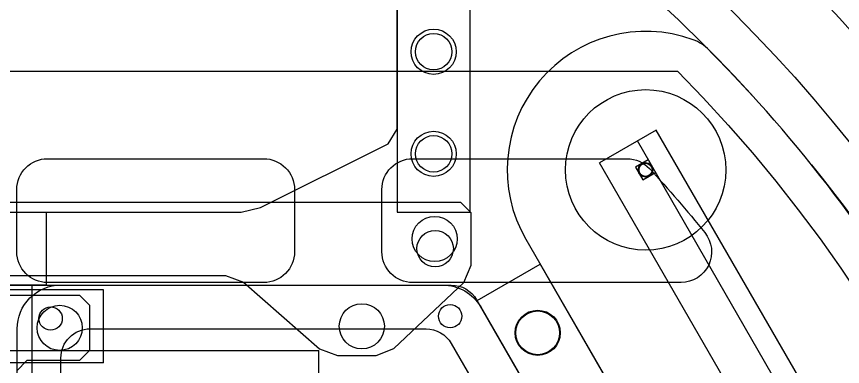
# Model space of a CAD drawing. Header units: inches. Extents: x 0 to 240, y 0 to 240.
# Drawn here: x 145 to 201.6, y 170.1 to 194.1 of the extents above; entities that cross this region are included whole.
import ezdxf

# ---------------------------------------------------------------- set-up
doc = ezdxf.new("R2010")
doc.units = ezdxf.units.IN
doc.header["$MEASUREMENT"] = 0
doc.linetypes.add('ACAD_ISO04W100', pattern=[30, 24, -3, 0, -3])
for name, color, linetype in [('Circuit', 30, 'Continuous'), ('frame1', 7, 'Continuous'), ('frame2', 7, 'Continuous'), ('frame3', 7, 'Continuous'), ('frame4', 7, 'Continuous'), ('Parts', 3, 'Continuous'), ('SidewWheel', 4, 'Continuous'), ('TopMarker', 7, 'Continuous'), ('Wheel', 7, 'Continuous')]:
    doc.layers.add(name, color=color, linetype=linetype)

msp = doc.modelspace()

# ---------------------------------------------------------------- linework, layer by layer
at = {"color": 1, "linetype": 'ACAD_ISO04W100'}
for radius in [110, 102]:
    msp.add_circle((120, 120), radius, dxfattribs=at)
at = {"layer": 'Circuit'}
for p in [(140.297, 171.173), (165.694, 140.67)]:
    msp.add_line(p, (165.697, 171.17), dxfattribs=at)
at = {"layer": 'frame1'}
for points in [[(192.816, 195.649, -2.480883), (47.184, 195.649), (68.223, 195.649), (68.923, 194.949), (68.923, 186.349), (69.549, 185.336), (78.297, 180.962), (79.623, 180.649), (160.377, 180.649), (161.703, 180.962), (170.451, 185.336), (171.077, 186.349), (171.077, 194.949), (171.777, 195.649)], [(191.376, 192.475, 0.700345), (179.896, 178.799), (200.87, 142.472, 0.700345), (218.453, 145.576, 0.110675), (218.393, 146.886, 0.129138), (192.481, 191.767, 0.110675)], [(176.808, 174.149), (183.303, 162.899, -0.414214), (182.205, 158.801), (149.5, 139.919, -0.57735), (145, 142.517), (145, 172.649, -0.414214), (148, 175.649), (174.21, 175.649, -0.267949)], [(174.787, 171.649), (179.705, 163.131, -0.414214), (178.973, 160.399), (151, 144.249, -0.57735), (148, 145.981), (148, 170.649, -0.414214), (150, 172.649), (173.055, 172.649, -0.267949)]]:
    msp.add_lwpolyline(points, format="xyb", close=True, dxfattribs=at)
for centre, radius in [((173.577, 191.649), 1.55), ((173.577, 184.649), 1.55), ((147.293, 173.356), 0.8), ((174.71, 173.515), 0.8), ((180.718, 172.376), 1.55)]:
    msp.add_circle(centre, radius, dxfattribs=at)
at = {"layer": 'frame2'}
for points in [[(192.816, 195.649, -2.480883), (47.184, 195.649), (68.223, 195.649), (68.923, 194.949), (68.923, 186.349), (69.549, 185.336), (78.297, 180.962), (79.623, 180.649), (160.377, 180.649), (161.703, 180.962), (170.451, 185.336), (171.077, 186.349), (171.077, 194.949), (171.777, 195.649)], [(191.376, 192.475, 0.700345), (179.896, 178.799), (200.87, 142.472, 0.700345), (218.453, 145.576, 0.110675), (218.393, 146.886, 0.129138), (192.481, 191.767, 0.110675)], [(141.5, 175.649), (174.787, 175.649, -0.267949), (176.519, 174.649), (183.803, 162.033, -0.414214), (183.071, 159.301), (142.5, 135.877, -0.57735), (139.5, 137.609), (139.5, 173.649, -0.414214)]]:
    msp.add_lwpolyline(points, format="xyb", close=True, dxfattribs=at)
for centre, radius in [((173.577, 191.649), 1.55), ((173.577, 184.649), 1.55), ((173.68, 178.149), 1.25), ((180.718, 172.376), 1.55)]:
    msp.add_circle(centre, radius, dxfattribs=at)
at = {"layer": 'frame3'}
msp.add_lwpolyline([(159.296, 176.313), (160.522, 175.852), (165.749, 171.274), (166.975, 170.813), (169.638, 170.813), (170.847, 171.294), (175.641, 175.832), (176.149, 177.013), (176.149, 180.613), (175.449, 181.313), (64.541, 181.313), (63.841, 180.613), (63.841, 177.013), (64.35, 175.832), (69.144, 171.294), (70.352, 170.813), (73.015, 170.813), (74.242, 171.274), (79.468, 175.852), (80.695, 176.313)], close=True, dxfattribs=at)
for centre in [(173.649, 178.813), (168.649, 172.825)]:
    msp.add_circle(centre, 1.55, dxfattribs=at)
at = {"layer": 'frame4'}
for points in [[(49.628, 190.313), (190.311, 190.313, -2.397779)], [(161.931, 175.825), (147.07, 175.825, -0.414214), (144.97, 177.925), (144.97, 182.213, -0.414214), (147.07, 184.313), (161.931, 184.313, -0.414214), (164.031, 182.213), (164.031, 177.925, -0.414214)], [(170.031, 177.925), (170.031, 182.213, -0.414214), (172.131, 184.313), (186.848, 184.313, -0.209682), (188.393, 183.635, -0.015592), (192.185, 179.249, -0.631304), (190.555, 175.825), (172.131, 175.825, -0.414214)]]:
    msp.add_lwpolyline(points, format="xyb", close=True, dxfattribs=at)
for centre in [(147.92, 172.717), (168.649, 172.825)]:
    msp.add_circle(centre, 1.55, dxfattribs=at)
at = {"layer": 'Parts'}
for p, q in [((171.077, 195.649), (171.077, 180.649)), ((176.077, 180.649), (176.077, 195.649)), ((171.077, 180.649), (176.077, 180.649)), ((176.553, 174.59), (180.883, 177.09)), ((180.883, 177.09), (199.883, 144.181)), ((150.92, 175.313), (89.42, 175.313)), ((150.92, 170.313), (150.92, 175.313)), ((195.553, 141.681), (176.553, 174.59)), ((150.92, 170.313), (89.42, 170.313))]:
    msp.add_line(p, q, dxfattribs=at)
msp.add_lwpolyline([(93, 180.649), (147, 180.649), (147, 175.649), (93, 175.649)], close=True, dxfattribs=at)
msp.add_lwpolyline([(146, 175.649), (146, 155.649), (140, 155.649), (140, 175.649)], dxfattribs=at)
for centre, radius in [((173.577, 191.649), 1.25), ((173.577, 184.649), 1.25), ((147.92, 172.717), 1.55), ((180.718, 172.376), 1.5)]:
    msp.add_circle(centre, radius, dxfattribs=at)
at = {"layer": 'SidewWheel'}
for radius in [5.5, 0.5]:
    msp.add_circle((188.123, 183.549), radius, dxfattribs=at)
at = {"layer": 'TopMarker'}
msp.add_lwpolyline([(122.306, 123.079, -0.688952), (117.634, 123.079, -0.387064), (94.97, 147.969), (94.97, 169.769), (94.27, 170.469), (90.67, 170.469), (89.97, 171.169), (89.97, 174.269), (90.67, 174.969), (94.97, 174.969), (144.97, 174.969), (149.27, 174.969), (149.97, 174.269), (149.97, 171.169), (149.27, 170.469), (145.67, 170.469), (144.97, 169.769), (144.97, 147.969, -0.387064)], format="xyb", close=True, dxfattribs=at)
at = {"layer": 'Wheel'}
for p, q in [((188.855, 186.281), (184.958, 184.031)), ((211.829, 146.49), (188.855, 186.281)), ((210.53, 145.74), (187.556, 185.531)), ((188.306, 184.232), (187.44, 183.732)), ((207.932, 144.24), (184.958, 184.031)), ((187.44, 183.732), (187.94, 182.866)), ((187.94, 182.866), (188.806, 183.366))]:
    msp.add_line(p, q, dxfattribs=at)
msp.add_circle((188.123, 183.549), 0.45, dxfattribs=at)

doc.saveas('drawing.dxf')
